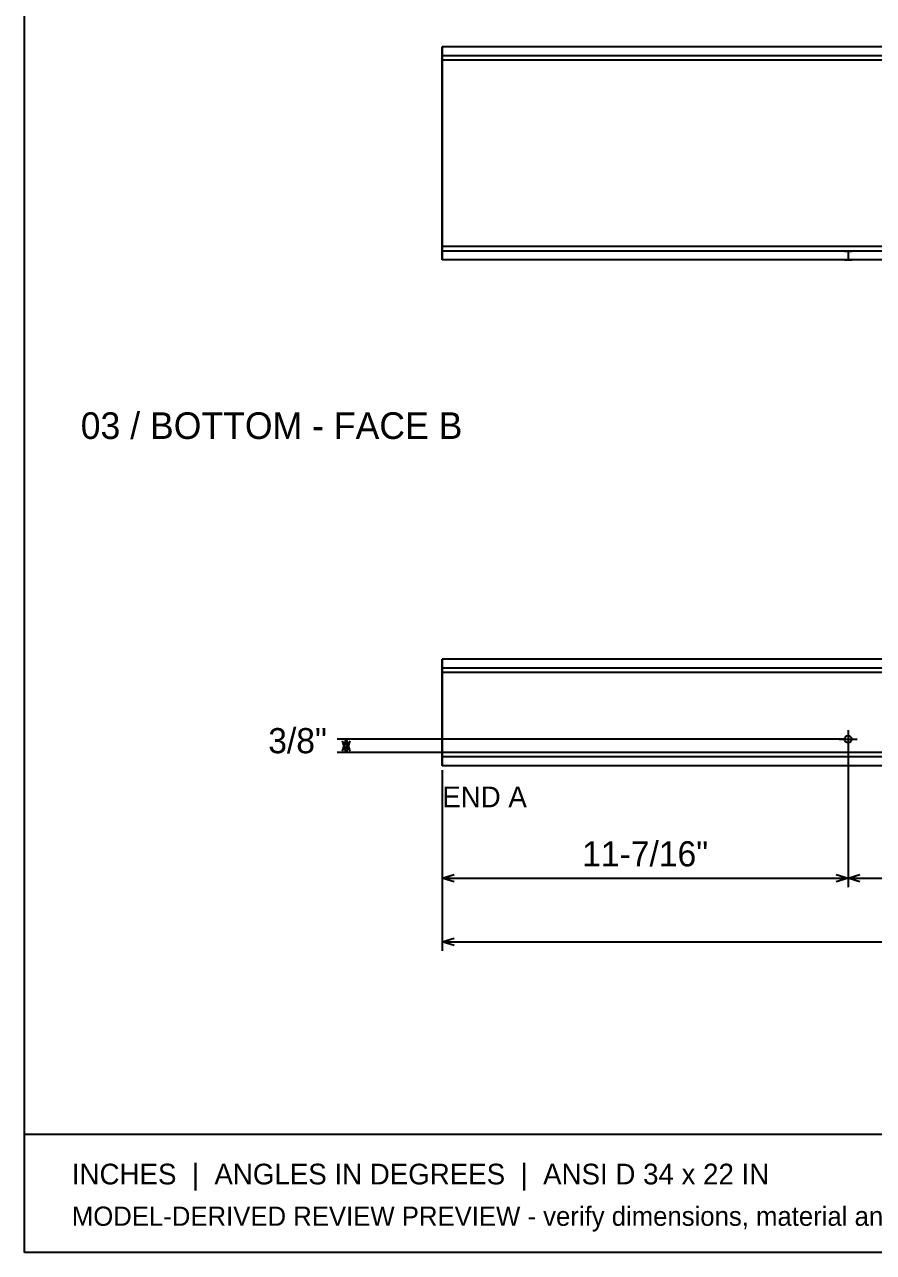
# Model space of a CAD drawing. Header units: inches. Extents: x 1.4 to 100.6, y 1.4 to 64.6.
# Drawn here: x 1.42 to 25.34, y 1.42 to 36.01 of the extents above; entities that cross this region are included whole.
import ezdxf
from ezdxf.enums import TextEntityAlignment as Align

# ---------------------------------------------------------------- set-up
doc = ezdxf.new("R2010")
doc.units = ezdxf.units.IN
doc.header["$MEASUREMENT"] = 0

msp = doc.modelspace()

# ---------------------------------------------------------------- linework, layer by layer
at = {"layer": 'ANNOTATION'}
for p, q in [((24.625, 16.125), (24.625, 15.625)), ((24.5, 15.875), (10.229, 15.875)), ((10.375, 15.542), (10.479, 15.875)), ((10.479, 15.5), (10.375, 15.833)), ((10.479, 15.875), (10.479, 15.5)), ((10.479, 15.875), (10.583, 15.542)), ((10.583, 15.833), (10.479, 15.5)), ((24.375, 15.875), (24.875, 15.875)), ((24.625, 15.75), (24.625, 11.708)), ((24.625, 15.75), (24.625, 11.708)), ((41.125, 15.5), (10.229, 15.5)), ((13.187, 15), (13.187, 11.708)), ((13.187, 15), (13.187, 9.917)), ((13.187, 11.958), (13.521, 12.062)), ((13.187, 11.958), (24.625, 11.958)), ((13.521, 11.854), (13.187, 11.958)), ((24.292, 12.062), (24.625, 11.958)), ((24.625, 11.958), (24.292, 11.854)), ((24.625, 11.958), (24.958, 12.062)), ((24.625, 11.958), (38.625, 11.958)), ((24.958, 11.854), (24.625, 11.958)), ((13.187, 10.167), (13.521, 10.271)), ((13.187, 10.167), (43.875, 10.167)), ((13.521, 10.062), (13.187, 10.167))]:
    msp.add_line(p, q, dxfattribs=at)
at = {"layer": 'OUTLINE'}
for p, q in [((1.417, 1.417), (1.417, 64.583)), ((13.187, 35.374), (13.187, 35.375)), ((13.187, 35.375), (13.187, 35.375)), ((13.187, 35.375), (13.187, 35.375)), ((69.312, 35.375), (13.187, 35.375)), ((69.312, 35.375), (13.187, 35.375)), ((13.187, 35.375), (13.187, 35.375)), ((13.187, 35.375), (13.187, 35.375)), ((13.187, 35.375), (13.187, 35.374)), ((13.187, 35.373), (13.187, 35.374)), ((13.187, 35.374), (13.187, 35.373)), ((13.187, 35.372), (13.187, 35.373)), ((13.187, 35.373), (13.187, 35.372)), ((13.187, 35.371), (13.187, 35.372)), ((13.187, 35.372), (13.187, 35.371)), ((13.187, 35.369), (13.187, 35.371)), ((13.187, 35.371), (13.187, 35.369)), ((13.187, 35.368), (13.187, 35.369)), ((13.187, 35.369), (13.187, 35.368)), ((13.187, 35.366), (13.187, 35.368)), ((13.187, 35.368), (13.187, 35.366)), ((13.187, 35.364), (13.187, 35.366)), ((13.187, 35.366), (13.187, 35.364)), ((13.187, 35.361), (13.187, 35.364)), ((13.187, 35.364), (13.187, 35.361)), ((13.187, 35.359), (13.187, 35.361)), ((13.187, 35.361), (13.187, 35.359)), ((13.187, 35.356), (13.187, 35.359)), ((13.187, 35.359), (13.187, 35.356)), ((13.187, 35.353), (13.187, 35.356)), ((13.187, 35.356), (13.187, 35.353)), ((13.187, 35.35), (13.187, 35.353)), ((13.187, 35.353), (13.187, 35.35)), ((13.187, 35.346), (13.187, 35.35)), ((13.187, 35.35), (13.187, 35.346)), ((13.187, 35.343), (13.187, 35.346)), ((13.187, 35.346), (13.187, 35.343)), ((13.187, 35.339), (13.187, 35.343)), ((13.187, 35.343), (13.187, 35.339)), ((13.187, 35.335), (13.187, 35.339)), ((13.187, 35.339), (13.187, 35.335)), ((13.187, 35.331), (13.187, 35.335)), ((13.187, 35.335), (13.187, 35.331)), ((13.187, 35.326), (13.187, 35.331)), ((13.187, 35.331), (13.187, 35.326)), ((13.187, 35.322), (13.187, 35.326)), ((13.187, 35.326), (13.187, 35.322)), ((13.187, 35.317), (13.187, 35.322)), ((13.187, 35.322), (13.187, 35.317)), ((13.187, 35.312), (13.187, 35.317)), ((13.187, 35.317), (13.187, 35.312)), ((13.187, 35.307), (13.187, 35.312)), ((13.187, 35.312), (13.187, 35.307)), ((13.187, 35.301), (13.187, 35.307)), ((13.187, 35.307), (13.187, 35.301)), ((13.187, 35.296), (13.187, 35.301)), ((13.187, 35.301), (13.187, 35.296)), ((13.187, 35.29), (13.187, 35.296)), ((13.187, 35.296), (13.187, 35.29)), ((13.187, 35.284), (13.187, 35.29)), ((13.187, 35.29), (13.187, 35.284)), ((13.187, 35.278), (13.187, 35.284)), ((13.187, 35.284), (13.187, 35.278)), ((13.187, 35.272), (13.187, 35.278)), ((13.187, 35.278), (13.187, 35.272)), ((13.187, 35.265), (13.187, 35.272)), ((13.187, 35.272), (13.187, 35.265)), ((13.187, 35.259), (13.187, 35.265)), ((13.187, 35.265), (13.187, 35.259)), ((13.187, 35.252), (13.187, 35.259)), ((13.187, 35.259), (13.187, 35.252)), ((13.187, 35.245), (13.187, 35.252)), ((13.187, 35.252), (13.187, 35.245)), ((13.187, 35.238), (13.187, 35.245)), ((13.187, 35.245), (13.187, 35.238)), ((13.187, 35.231), (13.187, 35.238)), ((13.187, 35.238), (13.187, 35.231)), ((13.187, 35.223), (13.187, 35.231)), ((13.187, 35.231), (13.187, 35.223)), ((13.187, 35.216), (13.187, 35.223)), ((13.187, 35.223), (13.187, 35.216)), ((13.187, 35.208), (13.187, 35.216)), ((13.187, 35.216), (13.187, 35.208)), ((13.187, 35.201), (13.187, 35.208)), ((13.187, 35.208), (13.187, 35.201)), ((13.187, 35.193), (13.187, 35.201)), ((13.187, 35.201), (13.187, 35.193)), ((13.187, 35.185), (13.187, 35.193)), ((13.187, 35.193), (13.187, 35.185)), ((13.187, 35.177), (13.187, 35.185)), ((13.187, 35.185), (13.187, 35.177)), ((13.187, 35.169), (13.187, 35.177)), ((13.187, 35.177), (13.187, 35.169)), ((13.187, 35.16), (13.187, 35.169)), ((13.187, 35.169), (13.187, 35.16)), ((13.187, 35.152), (13.187, 35.16)), ((13.187, 35.16), (13.187, 35.152)), ((13.187, 35.144), (13.187, 35.152)), ((13.187, 35.152), (13.187, 35.144)), ((13.187, 35.135), (13.187, 35.144)), ((13.187, 35.144), (13.187, 35.135)), ((13.187, 35.126), (13.187, 35.135)), ((13.187, 35.135), (13.187, 35.126)), ((13.187, 35.118), (13.187, 35.126)), ((13.187, 35.126), (13.187, 35.118)), ((69.312, 35.125), (13.187, 35.125)), ((13.187, 35.125), (13.187, 35.125)), ((13.187, 35.125), (13.187, 35.125)), ((13.187, 35.125), (13.187, 35.125)), ((13.187, 35.125), (13.187, 35.124)), ((13.187, 35.124), (13.187, 35.125)), ((13.187, 35.125), (13.187, 35.125)), ((13.187, 35.125), (13.187, 35.125)), ((13.187, 35.125), (13.187, 35.125)), ((69.312, 35.125), (13.187, 35.125)), ((13.187, 35.124), (13.187, 35.124)), ((13.187, 35.124), (13.187, 35.124)), ((13.187, 35.124), (13.187, 35.123)), ((13.187, 35.123), (13.187, 35.124)), ((13.187, 35.124), (13.187, 35.124)), ((13.187, 35.124), (13.187, 35.124)), ((13.187, 35.123), (13.187, 35.123)), ((13.187, 35.123), (13.187, 35.122)), ((13.187, 35.122), (13.187, 35.123)), ((13.187, 35.123), (13.187, 35.123)), ((13.187, 35.122), (13.187, 35.121)), ((13.187, 35.121), (13.187, 35.122)), ((13.187, 35.121), (13.187, 35.12)), ((13.187, 35.12), (13.187, 35.121)), ((13.187, 35.12), (13.187, 35.12)), ((13.187, 35.12), (13.187, 35.119)), ((13.187, 35.119), (13.187, 35.12)), ((13.187, 35.12), (13.187, 35.12)), ((13.187, 35.119), (13.187, 35.118)), ((13.187, 35.118), (13.187, 35.119)), ((13.187, 35.118), (13.187, 35.117)), ((13.187, 35.109), (13.187, 35.118)), ((13.187, 35.117), (13.187, 35.118)), ((13.187, 35.118), (13.187, 35.109)), ((13.187, 35.117), (13.187, 35.115)), ((13.187, 35.115), (13.187, 35.117)), ((13.187, 35.115), (13.187, 35.114)), ((13.187, 35.114), (13.187, 35.115)), ((13.187, 35.114), (13.187, 35.113)), ((13.187, 35.113), (13.187, 35.114)), ((13.187, 35.113), (13.187, 35.112)), ((13.187, 35.112), (13.187, 35.113)), ((13.187, 35.112), (13.187, 35.11)), ((13.187, 35.11), (13.187, 35.112)), ((13.187, 35.11), (13.187, 35.109)), ((13.187, 35.109), (13.187, 35.11)), ((13.187, 35.109), (13.187, 35.107)), ((13.187, 35.1), (13.187, 35.109)), ((13.187, 35.107), (13.187, 35.109)), ((13.187, 35.109), (13.187, 35.1)), ((13.187, 35.107), (13.187, 35.106)), ((13.187, 35.106), (13.187, 35.107)), ((13.187, 35.106), (13.187, 35.104)), ((13.187, 35.104), (13.187, 35.106)), ((13.187, 35.104), (13.187, 35.102)), ((13.187, 35.102), (13.187, 35.104)), ((13.187, 35.102), (13.187, 35.1)), ((13.187, 35.1), (13.187, 35.102)), ((13.187, 35.1), (13.187, 35.099)), ((13.187, 35.091), (13.187, 35.1)), ((13.187, 35.099), (13.187, 35.1)), ((13.187, 35.1), (13.187, 35.091)), ((13.187, 35.099), (13.187, 35.097)), ((13.187, 35.097), (13.187, 35.099)), ((13.187, 35.097), (13.187, 35.095)), ((13.187, 35.095), (13.187, 35.097)), ((13.187, 35.095), (13.187, 35.093)), ((13.187, 35.093), (13.187, 35.095)), ((13.187, 35.093), (13.187, 35.091)), ((13.187, 35.091), (13.187, 35.093)), ((13.187, 35.091), (13.187, 35.088)), ((13.187, 35.082), (13.187, 35.091)), ((13.187, 35.088), (13.187, 35.091)), ((13.187, 35.091), (13.187, 35.082)), ((13.187, 35.088), (13.187, 35.086)), ((13.187, 35.086), (13.187, 35.088)), ((13.187, 35.086), (13.187, 35.084)), ((13.187, 35.084), (13.187, 35.086)), ((13.187, 35.084), (13.187, 35.082)), ((13.187, 35.082), (13.187, 35.084)), ((13.187, 35.082), (13.187, 35.079)), ((13.187, 35.073), (13.187, 35.082)), ((13.187, 35.079), (13.187, 35.082)), ((13.187, 35.082), (13.187, 35.073)), ((13.187, 35.079), (13.187, 35.077)), ((13.187, 35.077), (13.187, 35.079)), ((13.187, 35.077), (13.187, 35.074)), ((13.187, 35.074), (13.187, 35.077)), ((13.187, 35.074), (13.187, 35.072)), ((13.187, 35.072), (13.187, 35.074)), ((13.187, 35.064), (13.187, 35.073)), ((13.187, 35.073), (13.187, 35.064)), ((13.187, 35.072), (13.187, 35.069)), ((13.187, 35.069), (13.187, 35.072)), ((13.187, 35.069), (13.187, 35.067)), ((13.187, 35.067), (13.187, 35.069)), ((13.187, 35.067), (13.187, 35.064)), ((13.187, 35.064), (13.187, 35.067)), ((13.187, 35.064), (13.187, 35.062)), ((13.187, 35.055), (13.187, 35.064)), ((13.187, 35.062), (13.187, 35.064)), ((13.187, 35.064), (13.187, 35.055)), ((13.187, 35.062), (13.187, 35.059)), ((13.187, 35.059), (13.187, 35.062)), ((13.187, 35.059), (13.187, 35.056)), ((13.187, 35.056), (13.187, 35.059)), ((13.187, 35.056), (13.187, 35.053)), ((13.187, 35.053), (13.187, 35.056)), ((13.187, 35.046), (13.187, 35.055)), ((13.187, 35.055), (13.187, 35.046)), ((13.187, 35.053), (13.187, 35.051)), ((13.187, 35.051), (13.187, 35.053)), ((13.187, 35.051), (13.187, 35.048)), ((13.187, 35.048), (13.187, 35.051)), ((13.187, 35.048), (13.187, 35.045)), ((13.187, 35.045), (13.187, 35.048)), ((13.187, 35.037), (13.187, 35.046)), ((13.187, 35.046), (13.187, 35.037)), ((13.187, 35.045), (13.187, 35.042)), ((13.187, 35.042), (13.187, 35.045)), ((13.187, 35.042), (13.187, 35.039)), ((13.187, 35.039), (13.187, 35.042)), ((13.187, 35.039), (13.187, 35.036)), ((13.187, 35.036), (13.187, 35.039)), ((13.187, 35.028), (13.187, 35.037)), ((13.187, 35.037), (13.187, 35.028)), ((13.187, 35.036), (13.187, 35.033)), ((13.187, 35.033), (13.187, 35.036)), ((13.187, 35.033), (13.187, 35.03)), ((13.187, 35.03), (13.187, 35.033)), ((13.187, 35.03), (13.187, 35.027)), ((13.187, 35.027), (13.187, 35.03)), ((13.187, 35.018), (13.187, 35.028)), ((13.187, 35.028), (13.187, 35.018)), ((13.187, 35.027), (13.187, 35.024)), ((13.187, 35.024), (13.187, 35.027)), ((13.187, 35.024), (13.187, 35.021)), ((13.187, 35.021), (13.187, 35.024)), ((13.187, 35.021), (13.187, 35.018)), ((13.187, 35.018), (13.187, 35.021)), ((13.187, 35.018), (13.187, 35.015)), ((13.187, 35.009), (13.187, 35.018)), ((13.187, 35.015), (13.187, 35.018)), ((13.187, 35.018), (13.187, 35.009)), ((13.187, 35.015), (13.187, 35.012)), ((13.187, 35.012), (13.187, 35.015)), ((13.187, 35.012), (13.187, 35.009)), ((13.187, 35.009), (13.187, 35.012)), ((13.187, 35.009), (13.187, 35.006)), ((13.187, 35), (13.187, 35.009)), ((13.187, 35.006), (13.187, 35.009)), ((13.187, 35.009), (13.187, 35)), ((13.187, 35.006), (13.187, 35.003)), ((13.187, 35.003), (13.187, 35.006)), ((13.187, 35.003), (13.187, 35)), ((13.187, 35), (13.187, 35.003)), ((69.312, 35), (13.187, 35)), ((13.187, 29.75), (13.187, 35)), ((69.312, 35), (13.187, 35)), ((13.187, 35), (13.187, 29.75)), ((69.312, 35), (13.187, 35)), ((13.187, 35), (13.187, 29.75)), ((13.187, 29.75), (13.187, 35)), ((69.312, 35), (13.187, 35)), ((13.187, 29.75), (13.187, 29.741)), ((69.312, 29.75), (13.187, 29.75)), ((69.312, 29.75), (13.187, 29.75)), ((13.187, 29.75), (13.187, 29.747)), ((69.312, 29.75), (13.187, 29.75)), ((13.187, 29.741), (13.187, 29.75)), ((13.187, 29.747), (13.187, 29.75)), ((69.312, 29.75), (13.187, 29.75)), ((13.187, 29.747), (13.187, 29.744)), ((13.187, 29.744), (13.187, 29.747)), ((13.187, 29.744), (13.187, 29.741)), ((13.187, 29.741), (13.187, 29.744)), ((13.187, 29.741), (13.187, 29.732)), ((13.187, 29.741), (13.187, 29.738)), ((13.187, 29.732), (13.187, 29.741)), ((13.187, 29.738), (13.187, 29.741)), ((13.187, 29.738), (13.187, 29.735)), ((13.187, 29.735), (13.187, 29.738)), ((13.187, 29.735), (13.187, 29.732)), ((13.187, 29.732), (13.187, 29.735)), ((13.187, 29.732), (13.187, 29.722)), ((13.187, 29.732), (13.187, 29.729)), ((13.187, 29.722), (13.187, 29.732)), ((13.187, 29.729), (13.187, 29.732)), ((13.187, 29.729), (13.187, 29.726)), ((13.187, 29.726), (13.187, 29.729)), ((13.187, 29.726), (13.187, 29.723)), ((13.187, 29.723), (13.187, 29.726)), ((13.187, 29.723), (13.187, 29.72)), ((13.187, 29.72), (13.187, 29.723)), ((13.187, 29.722), (13.187, 29.713)), ((13.187, 29.713), (13.187, 29.722)), ((13.187, 29.72), (13.187, 29.717)), ((13.187, 29.717), (13.187, 29.72)), ((13.187, 29.717), (13.187, 29.714)), ((13.187, 29.714), (13.187, 29.717)), ((13.187, 29.714), (13.187, 29.711)), ((13.187, 29.711), (13.187, 29.714)), ((13.187, 29.713), (13.187, 29.704)), ((13.187, 29.704), (13.187, 29.713)), ((13.187, 29.711), (13.187, 29.708)), ((13.187, 29.708), (13.187, 29.711)), ((13.187, 29.708), (13.187, 29.705)), ((13.187, 29.705), (13.187, 29.708)), ((13.187, 29.705), (13.187, 29.702)), ((13.187, 29.702), (13.187, 29.705)), ((13.187, 29.704), (13.187, 29.695)), ((13.187, 29.695), (13.187, 29.704)), ((13.187, 29.702), (13.187, 29.699)), ((13.187, 29.699), (13.187, 29.702)), ((13.187, 29.699), (13.187, 29.697)), ((13.187, 29.697), (13.187, 29.699)), ((13.187, 29.697), (13.187, 29.694)), ((13.187, 29.694), (13.187, 29.697)), ((13.187, 29.695), (13.187, 29.686)), ((13.187, 29.686), (13.187, 29.695)), ((13.187, 29.694), (13.187, 29.691)), ((13.187, 29.691), (13.187, 29.694)), ((13.187, 29.691), (13.187, 29.688)), ((13.187, 29.688), (13.187, 29.691)), ((13.187, 29.688), (13.187, 29.686)), ((13.187, 29.686), (13.187, 29.688)), ((13.187, 29.686), (13.187, 29.677)), ((13.187, 29.686), (13.187, 29.683)), ((13.187, 29.677), (13.187, 29.686)), ((13.187, 29.683), (13.187, 29.686)), ((13.187, 29.683), (13.187, 29.681)), ((13.187, 29.681), (13.187, 29.683)), ((13.187, 29.681), (13.187, 29.678)), ((13.187, 29.678), (13.187, 29.681)), ((13.187, 29.678), (13.187, 29.676)), ((13.187, 29.676), (13.187, 29.678)), ((13.187, 29.677), (13.187, 29.668)), ((13.187, 29.668), (13.187, 29.677)), ((13.187, 29.676), (13.187, 29.673)), ((13.187, 29.673), (13.187, 29.676)), ((13.187, 29.673), (13.187, 29.671)), ((13.187, 29.671), (13.187, 29.673)), ((13.187, 29.671), (13.187, 29.668)), ((13.187, 29.668), (13.187, 29.671)), ((13.187, 29.668), (13.187, 29.659)), ((13.187, 29.668), (13.187, 29.666)), ((13.187, 29.659), (13.187, 29.668)), ((13.187, 29.666), (13.187, 29.668)), ((13.187, 29.666), (13.187, 29.664)), ((13.187, 29.664), (13.187, 29.666)), ((13.187, 29.664), (13.187, 29.662)), ((13.187, 29.662), (13.187, 29.664)), ((13.187, 29.662), (13.187, 29.659)), ((13.187, 29.659), (13.187, 29.662)), ((13.187, 29.659), (13.187, 29.65)), ((13.187, 29.659), (13.187, 29.657)), ((13.187, 29.65), (13.187, 29.659)), ((13.187, 29.657), (13.187, 29.659)), ((13.187, 29.657), (13.187, 29.655)), ((13.187, 29.655), (13.187, 29.657)), ((13.187, 29.655), (13.187, 29.653)), ((13.187, 29.653), (13.187, 29.655)), ((13.187, 29.653), (13.187, 29.651)), ((13.187, 29.651), (13.187, 29.653)), ((13.187, 29.651), (13.187, 29.65)), ((13.187, 29.65), (13.187, 29.651)), ((13.187, 29.65), (13.187, 29.641)), ((13.187, 29.65), (13.187, 29.648)), ((13.187, 29.641), (13.187, 29.65)), ((13.187, 29.648), (13.187, 29.65)), ((13.187, 29.648), (13.187, 29.646)), ((13.187, 29.646), (13.187, 29.648)), ((13.187, 29.646), (13.187, 29.644)), ((13.187, 29.644), (13.187, 29.646)), ((13.187, 29.644), (13.187, 29.643)), ((13.187, 29.643), (13.187, 29.644)), ((13.187, 29.643), (13.187, 29.641)), ((13.187, 29.641), (13.187, 29.643)), ((13.187, 29.641), (13.187, 29.632)), ((13.187, 29.641), (13.187, 29.64)), ((13.187, 29.632), (13.187, 29.641)), ((13.187, 29.64), (13.187, 29.641)), ((13.187, 29.64), (13.187, 29.638)), ((13.187, 29.638), (13.187, 29.64)), ((13.187, 29.638), (13.187, 29.637)), ((13.187, 29.637), (13.187, 29.638)), ((13.187, 29.637), (13.187, 29.636)), ((13.187, 29.636), (13.187, 29.637)), ((13.187, 29.636), (13.187, 29.635)), ((13.187, 29.635), (13.187, 29.636)), ((13.187, 29.635), (13.187, 29.633)), ((13.187, 29.633), (13.187, 29.635)), ((13.187, 29.633), (13.187, 29.632)), ((13.187, 29.632), (13.187, 29.633)), ((13.187, 29.632), (13.187, 29.624)), ((13.187, 29.632), (13.187, 29.631)), ((13.187, 29.624), (13.187, 29.632)), ((13.187, 29.631), (13.187, 29.632)), ((13.187, 29.631), (13.187, 29.63)), ((13.187, 29.63), (13.187, 29.631)), ((13.187, 29.63), (13.187, 29.63)), ((13.187, 29.63), (13.187, 29.629)), ((13.187, 29.629), (13.187, 29.63)), ((13.187, 29.63), (13.187, 29.63)), ((13.187, 29.629), (13.187, 29.628)), ((13.187, 29.628), (13.187, 29.629)), ((13.187, 29.628), (13.187, 29.627)), ((13.187, 29.627), (13.187, 29.628)), ((13.187, 29.627), (13.187, 29.627)), ((13.187, 29.627), (13.187, 29.626)), ((13.187, 29.626), (13.187, 29.627)), ((13.187, 29.627), (13.187, 29.627)), ((13.187, 29.626), (13.187, 29.626)), ((13.187, 29.626), (13.187, 29.626)), ((13.187, 29.626), (13.187, 29.625)), ((13.187, 29.625), (13.187, 29.626)), ((13.187, 29.626), (13.187, 29.626)), ((13.187, 29.626), (13.187, 29.626)), ((13.187, 29.625), (13.187, 29.625)), ((13.187, 29.625), (13.187, 29.625)), ((13.187, 29.625), (13.187, 29.625)), ((69.312, 29.625), (13.187, 29.625)), ((69.312, 29.625), (13.187, 29.625)), ((13.187, 29.625), (13.187, 29.625)), ((13.187, 29.625), (13.187, 29.625)), ((13.187, 29.625), (13.187, 29.625)), ((13.187, 29.624), (13.187, 29.615)), ((13.187, 29.615), (13.187, 29.624)), ((13.187, 29.615), (13.187, 29.606)), ((13.187, 29.606), (13.187, 29.615)), ((13.187, 29.606), (13.187, 29.598)), ((13.187, 29.598), (13.187, 29.606)), ((13.187, 29.598), (13.187, 29.59)), ((13.187, 29.59), (13.187, 29.598)), ((13.187, 29.59), (13.187, 29.581)), ((13.187, 29.581), (13.187, 29.59)), ((13.187, 29.581), (13.187, 29.573)), ((13.187, 29.573), (13.187, 29.581)), ((13.187, 29.573), (13.187, 29.565)), ((13.187, 29.565), (13.187, 29.573)), ((13.187, 29.565), (13.187, 29.557)), ((13.187, 29.557), (13.187, 29.565)), ((13.187, 29.557), (13.187, 29.549)), ((13.187, 29.549), (13.187, 29.557)), ((13.187, 29.549), (13.187, 29.542)), ((13.187, 29.542), (13.187, 29.549)), ((13.187, 29.542), (13.187, 29.534)), ((13.187, 29.534), (13.187, 29.542)), ((13.187, 29.534), (13.187, 29.527)), ((13.187, 29.527), (13.187, 29.534)), ((13.187, 29.527), (13.187, 29.519)), ((13.187, 29.519), (13.187, 29.527)), ((13.187, 29.519), (13.187, 29.512)), ((13.187, 29.512), (13.187, 29.519)), ((13.187, 29.512), (13.187, 29.505)), ((13.187, 29.505), (13.187, 29.512)), ((13.187, 29.505), (13.187, 29.498)), ((13.187, 29.498), (13.187, 29.505)), ((13.187, 29.498), (13.187, 29.491)), ((13.187, 29.491), (13.187, 29.498)), ((13.187, 29.491), (13.187, 29.485)), ((13.187, 29.485), (13.187, 29.491)), ((13.187, 29.485), (13.187, 29.478)), ((13.187, 29.478), (13.187, 29.485)), ((13.187, 29.478), (13.187, 29.472)), ((13.187, 29.472), (13.187, 29.478)), ((13.187, 29.472), (13.187, 29.466)), ((13.187, 29.466), (13.187, 29.472)), ((13.187, 29.466), (13.187, 29.46)), ((13.187, 29.46), (13.187, 29.466)), ((13.187, 29.46), (13.187, 29.454)), ((13.187, 29.454), (13.187, 29.46)), ((13.187, 29.454), (13.187, 29.449)), ((13.187, 29.449), (13.187, 29.454)), ((13.187, 29.449), (13.187, 29.443)), ((13.187, 29.443), (13.187, 29.449)), ((13.187, 29.443), (13.187, 29.438)), ((13.187, 29.438), (13.187, 29.443)), ((13.187, 29.438), (13.187, 29.433)), ((13.187, 29.433), (13.187, 29.438)), ((13.187, 29.433), (13.187, 29.428)), ((13.187, 29.428), (13.187, 29.433)), ((13.187, 29.428), (13.187, 29.424)), ((13.187, 29.424), (13.187, 29.428)), ((13.187, 29.424), (13.187, 29.419)), ((13.187, 29.419), (13.187, 29.424)), ((13.187, 29.419), (13.187, 29.415)), ((13.187, 29.415), (13.187, 29.419)), ((13.187, 29.415), (13.187, 29.411)), ((13.187, 29.411), (13.187, 29.415)), ((13.187, 29.411), (13.187, 29.407)), ((13.187, 29.407), (13.187, 29.411)), ((13.187, 29.407), (13.187, 29.404)), ((13.187, 29.404), (13.187, 29.407)), ((13.187, 29.404), (13.187, 29.4)), ((13.187, 29.4), (13.187, 29.404)), ((24.526, 29.625), (24.525, 29.625)), ((24.525, 29.625), (24.525, 29.625)), ((24.525, 29.625), (24.525, 29.625)), ((24.525, 29.625), (24.525, 29.625)), ((24.525, 29.625), (24.525, 29.625)), ((24.525, 29.625), (24.526, 29.625)), ((24.528, 29.625), (24.526, 29.625)), ((24.526, 29.625), (24.526, 29.625)), ((24.526, 29.625), (24.526, 29.625)), ((24.526, 29.625), (24.528, 29.625)), ((24.529, 29.625), (24.528, 29.625)), ((24.528, 29.625), (24.529, 29.625)), ((24.53, 29.625), (24.529, 29.625)), ((24.529, 29.625), (24.53, 29.625)), ((24.532, 29.625), (24.53, 29.625)), ((24.53, 29.625), (24.532, 29.625)), ((24.534, 29.625), (24.532, 29.625)), ((24.532, 29.625), (24.534, 29.625)), ((24.536, 29.625), (24.534, 29.625)), ((24.534, 29.625), (24.536, 29.625)), ((24.539, 29.625), (24.536, 29.625)), ((24.536, 29.625), (24.539, 29.625)), ((24.541, 29.625), (24.539, 29.625)), ((24.539, 29.625), (24.541, 29.625)), ((24.544, 29.625), (24.541, 29.625)), ((24.541, 29.625), (24.544, 29.625)), ((24.547, 29.625), (24.544, 29.625)), ((24.544, 29.625), (24.547, 29.625)), ((24.551, 29.625), (24.547, 29.625)), ((24.547, 29.625), (24.551, 29.625)), ((24.554, 29.625), (24.551, 29.625)), ((24.551, 29.625), (24.554, 29.625)), ((24.558, 29.625), (24.554, 29.625)), ((24.554, 29.625), (24.558, 29.625)), ((24.561, 29.625), (24.558, 29.625)), ((24.558, 29.625), (24.561, 29.625)), ((24.565, 29.625), (24.561, 29.625)), ((24.561, 29.625), (24.565, 29.625)), ((24.569, 29.625), (24.565, 29.625)), ((24.565, 29.625), (24.569, 29.625)), ((24.573, 29.625), (24.569, 29.625)), ((24.569, 29.625), (24.573, 29.625)), ((24.578, 29.625), (24.573, 29.625)), ((24.573, 29.625), (24.578, 29.625)), ((24.582, 29.625), (24.578, 29.625)), ((24.578, 29.625), (24.582, 29.625)), ((24.587, 29.625), (24.582, 29.625)), ((24.582, 29.625), (24.587, 29.625)), ((24.591, 29.625), (24.587, 29.625)), ((24.587, 29.625), (24.591, 29.625)), ((24.596, 29.625), (24.591, 29.625)), ((24.591, 29.625), (24.596, 29.625)), ((24.601, 29.625), (24.596, 29.625)), ((24.596, 29.625), (24.601, 29.625)), ((24.605, 29.625), (24.601, 29.625)), ((24.601, 29.625), (24.605, 29.625)), ((24.61, 29.625), (24.605, 29.625)), ((24.605, 29.625), (24.61, 29.625)), ((24.615, 29.625), (24.61, 29.625)), ((24.61, 29.625), (24.615, 29.625)), ((24.62, 29.625), (24.615, 29.625)), ((24.615, 29.625), (24.62, 29.625)), ((24.625, 29.625), (24.62, 29.625)), ((24.62, 29.625), (24.625, 29.625)), ((24.625, 29.625), (24.625, 29.375)), ((24.625, 29.625), (24.625, 29.375)), ((24.625, 29.625), (24.63, 29.625)), ((24.63, 29.625), (24.625, 29.625)), ((24.63, 29.625), (24.635, 29.625)), ((24.635, 29.625), (24.63, 29.625)), ((24.635, 29.625), (24.64, 29.625)), ((24.64, 29.625), (24.635, 29.625)), ((24.64, 29.625), (24.645, 29.625)), ((24.645, 29.625), (24.64, 29.625)), ((24.645, 29.625), (24.649, 29.625)), ((24.649, 29.625), (24.645, 29.625)), ((24.649, 29.625), (24.654, 29.625)), ((24.654, 29.625), (24.649, 29.625)), ((24.654, 29.625), (24.659, 29.625)), ((24.659, 29.625), (24.654, 29.625)), ((24.659, 29.625), (24.663, 29.625)), ((24.663, 29.625), (24.659, 29.625)), ((24.663, 29.625), (24.668, 29.625)), ((24.668, 29.625), (24.663, 29.625)), ((24.668, 29.625), (24.672, 29.625)), ((24.672, 29.625), (24.668, 29.625)), ((24.672, 29.625), (24.677, 29.625)), ((24.677, 29.625), (24.672, 29.625)), ((24.677, 29.625), (24.681, 29.625)), ((24.681, 29.625), (24.677, 29.625)), ((24.681, 29.625), (24.685, 29.625)), ((24.685, 29.625), (24.681, 29.625)), ((24.685, 29.625), (24.689, 29.625)), ((24.689, 29.625), (24.685, 29.625)), ((24.689, 29.625), (24.692, 29.625)), ((24.692, 29.625), (24.689, 29.625)), ((24.692, 29.625), (24.696, 29.625)), ((24.696, 29.625), (24.692, 29.625)), ((24.696, 29.625), (24.699, 29.625)), ((24.699, 29.625), (24.696, 29.625)), ((24.699, 29.625), (24.703, 29.625)), ((24.703, 29.625), (24.699, 29.625)), ((24.703, 29.625), (24.706, 29.625)), ((24.706, 29.625), (24.703, 29.625)), ((24.706, 29.625), (24.709, 29.625)), ((24.709, 29.625), (24.706, 29.625)), ((24.709, 29.625), (24.711, 29.625)), ((24.711, 29.625), (24.709, 29.625)), ((24.711, 29.625), (24.714, 29.625)), ((24.714, 29.625), (24.711, 29.625)), ((24.714, 29.625), (24.716, 29.625)), ((24.716, 29.625), (24.714, 29.625)), ((24.716, 29.625), (24.718, 29.625)), ((24.718, 29.625), (24.716, 29.625)), ((24.718, 29.625), (24.72, 29.625)), ((24.72, 29.625), (24.718, 29.625)), ((24.72, 29.625), (24.721, 29.625)), ((24.721, 29.625), (24.72, 29.625)), ((24.721, 29.625), (24.722, 29.625)), ((24.722, 29.625), (24.721, 29.625)), ((24.722, 29.625), (24.724, 29.625)), ((24.724, 29.625), (24.722, 29.625)), ((24.724, 29.625), (24.724, 29.625)), ((24.724, 29.625), (24.725, 29.625)), ((24.725, 29.625), (24.724, 29.625)), ((24.724, 29.625), (24.724, 29.625)), ((24.725, 29.625), (24.725, 29.625)), ((24.725, 29.625), (24.726, 29.625)), ((24.726, 29.625), (24.725, 29.625)), ((24.725, 29.625), (24.725, 29.625)), ((13.187, 29.4), (13.187, 29.397)), ((13.187, 29.397), (13.187, 29.4)), ((13.187, 29.397), (13.187, 29.394)), ((13.187, 29.394), (13.187, 29.397)), ((13.187, 29.394), (13.187, 29.391)), ((13.187, 29.391), (13.187, 29.394)), ((13.187, 29.391), (13.187, 29.389)), ((13.187, 29.389), (13.187, 29.391)), ((13.187, 29.389), (13.187, 29.386)), ((13.187, 29.386), (13.187, 29.389)), ((13.187, 29.386), (13.187, 29.384)), ((13.187, 29.384), (13.187, 29.386)), ((13.187, 29.384), (13.187, 29.382)), ((13.187, 29.382), (13.187, 29.384)), ((13.187, 29.382), (13.187, 29.381)), ((13.187, 29.381), (13.187, 29.382)), ((13.187, 29.381), (13.187, 29.379)), ((13.187, 29.379), (13.187, 29.381)), ((13.187, 29.379), (13.187, 29.378)), ((13.187, 29.378), (13.187, 29.379)), ((13.187, 29.378), (13.187, 29.377)), ((13.187, 29.377), (13.187, 29.378)), ((13.187, 29.377), (13.187, 29.376)), ((13.187, 29.376), (13.187, 29.377)), ((13.187, 29.376), (13.187, 29.375)), ((13.187, 29.375), (13.187, 29.376)), ((69.312, 29.375), (13.187, 29.375)), ((13.187, 29.375), (13.187, 29.375)), ((13.187, 29.375), (13.187, 29.375)), ((69.312, 29.375), (13.187, 29.375)), ((13.187, 29.375), (13.187, 29.375)), ((13.187, 29.375), (13.187, 29.375)), ((24.526, 29.375), (24.525, 29.375)), ((24.525, 29.375), (24.525, 29.375)), ((24.525, 29.375), (24.525, 29.375)), ((24.525, 29.375), (24.525, 29.375)), ((24.525, 29.375), (24.525, 29.375)), ((24.525, 29.375), (24.526, 29.375)), ((24.528, 29.375), (24.526, 29.375)), ((24.526, 29.375), (24.526, 29.375)), ((24.526, 29.375), (24.526, 29.375)), ((24.526, 29.375), (24.528, 29.375)), ((24.529, 29.375), (24.528, 29.375)), ((24.528, 29.375), (24.529, 29.375)), ((24.53, 29.375), (24.529, 29.375)), ((24.529, 29.375), (24.53, 29.375)), ((24.532, 29.375), (24.53, 29.375)), ((24.53, 29.375), (24.532, 29.375)), ((24.534, 29.375), (24.532, 29.375)), ((24.532, 29.375), (24.534, 29.375)), ((24.536, 29.375), (24.534, 29.375)), ((24.534, 29.375), (24.536, 29.375)), ((24.539, 29.375), (24.536, 29.375)), ((24.536, 29.375), (24.539, 29.375)), ((24.541, 29.375), (24.539, 29.375)), ((24.539, 29.375), (24.541, 29.375)), ((24.544, 29.375), (24.541, 29.375)), ((24.541, 29.375), (24.544, 29.375)), ((24.547, 29.375), (24.544, 29.375)), ((24.544, 29.375), (24.547, 29.375)), ((24.551, 29.375), (24.547, 29.375)), ((24.547, 29.375), (24.551, 29.375)), ((24.554, 29.375), (24.551, 29.375)), ((24.551, 29.375), (24.554, 29.375)), ((24.558, 29.375), (24.554, 29.375)), ((24.554, 29.375), (24.558, 29.375)), ((24.561, 29.375), (24.558, 29.375)), ((24.558, 29.375), (24.561, 29.375)), ((24.565, 29.375), (24.561, 29.375)), ((24.561, 29.375), (24.565, 29.375)), ((24.569, 29.375), (24.565, 29.375)), ((24.565, 29.375), (24.569, 29.375)), ((24.573, 29.375), (24.569, 29.375)), ((24.569, 29.375), (24.573, 29.375)), ((24.578, 29.375), (24.573, 29.375)), ((24.573, 29.375), (24.578, 29.375)), ((24.582, 29.375), (24.578, 29.375)), ((24.578, 29.375), (24.582, 29.375)), ((24.587, 29.375), (24.582, 29.375)), ((24.582, 29.375), (24.587, 29.375)), ((24.591, 29.375), (24.587, 29.375)), ((24.587, 29.375), (24.591, 29.375)), ((24.596, 29.375), (24.591, 29.375)), ((24.591, 29.375), (24.596, 29.375)), ((24.601, 29.375), (24.596, 29.375)), ((24.596, 29.375), (24.601, 29.375)), ((24.605, 29.375), (24.601, 29.375)), ((24.601, 29.375), (24.605, 29.375)), ((24.61, 29.375), (24.605, 29.375)), ((24.605, 29.375), (24.61, 29.375)), ((24.615, 29.375), (24.61, 29.375)), ((24.61, 29.375), (24.615, 29.375)), ((24.62, 29.375), (24.615, 29.375)), ((24.615, 29.375), (24.62, 29.375)), ((24.625, 29.375), (24.62, 29.375)), ((24.62, 29.375), (24.625, 29.375)), ((24.625, 29.375), (24.63, 29.375)), ((24.63, 29.375), (24.625, 29.375)), ((24.63, 29.375), (24.635, 29.375)), ((24.635, 29.375), (24.63, 29.375)), ((24.635, 29.375), (24.64, 29.375)), ((24.64, 29.375), (24.635, 29.375)), ((24.64, 29.375), (24.645, 29.375)), ((24.645, 29.375), (24.64, 29.375)), ((24.645, 29.375), (24.649, 29.375)), ((24.649, 29.375), (24.645, 29.375)), ((24.649, 29.375), (24.654, 29.375)), ((24.654, 29.375), (24.649, 29.375)), ((24.654, 29.375), (24.659, 29.375)), ((24.659, 29.375), (24.654, 29.375)), ((24.659, 29.375), (24.663, 29.375)), ((24.663, 29.375), (24.659, 29.375)), ((24.663, 29.375), (24.668, 29.375)), ((24.668, 29.375), (24.663, 29.375)), ((24.668, 29.375), (24.672, 29.375)), ((24.672, 29.375), (24.668, 29.375)), ((24.672, 29.375), (24.677, 29.375)), ((24.677, 29.375), (24.672, 29.375)), ((24.677, 29.375), (24.681, 29.375)), ((24.681, 29.375), (24.677, 29.375)), ((24.681, 29.375), (24.685, 29.375)), ((24.685, 29.375), (24.681, 29.375)), ((24.685, 29.375), (24.689, 29.375)), ((24.689, 29.375), (24.685, 29.375)), ((24.689, 29.375), (24.692, 29.375)), ((24.692, 29.375), (24.689, 29.375)), ((24.692, 29.375), (24.696, 29.375)), ((24.696, 29.375), (24.692, 29.375)), ((24.696, 29.375), (24.699, 29.375)), ((24.699, 29.375), (24.696, 29.375)), ((24.699, 29.375), (24.703, 29.375)), ((24.703, 29.375), (24.699, 29.375)), ((24.703, 29.375), (24.706, 29.375)), ((24.706, 29.375), (24.703, 29.375)), ((24.706, 29.375), (24.709, 29.375)), ((24.709, 29.375), (24.706, 29.375)), ((24.709, 29.375), (24.711, 29.375)), ((24.711, 29.375), (24.709, 29.375)), ((24.711, 29.375), (24.714, 29.375)), ((24.714, 29.375), (24.711, 29.375)), ((24.714, 29.375), (24.716, 29.375)), ((24.716, 29.375), (24.714, 29.375)), ((24.716, 29.375), (24.718, 29.375)), ((24.718, 29.375), (24.716, 29.375)), ((24.718, 29.375), (24.72, 29.375)), ((24.72, 29.375), (24.718, 29.375)), ((24.72, 29.375), (24.721, 29.375)), ((24.721, 29.375), (24.72, 29.375)), ((24.721, 29.375), (24.722, 29.375)), ((24.722, 29.375), (24.721, 29.375)), ((24.722, 29.375), (24.724, 29.375)), ((24.724, 29.375), (24.722, 29.375)), ((24.724, 29.375), (24.724, 29.375)), ((24.724, 29.375), (24.725, 29.375)), ((24.725, 29.375), (24.724, 29.375)), ((24.724, 29.375), (24.724, 29.375)), ((24.725, 29.375), (24.725, 29.375)), ((24.725, 29.375), (24.726, 29.375)), ((24.726, 29.375), (24.725, 29.375)), ((24.725, 29.375), (24.725, 29.375)), ((13.187, 18.125), (13.187, 18.125)), ((13.187, 18.125), (13.187, 18.125)), ((13.187, 18.125), (13.187, 18.124)), ((13.187, 18.124), (13.187, 18.125)), ((13.187, 18.125), (13.187, 18.125)), ((13.187, 18.125), (13.187, 18.125)), ((69.312, 18.125), (13.187, 18.125)), ((69.312, 18.125), (13.187, 18.125)), ((13.187, 18.124), (13.187, 18.123)), ((13.187, 18.123), (13.187, 18.124)), ((13.187, 18.123), (13.187, 18.122)), ((13.187, 18.122), (13.187, 18.123)), ((13.187, 18.122), (13.187, 18.121)), ((13.187, 18.121), (13.187, 18.122)), ((13.187, 18.121), (13.187, 18.119)), ((13.187, 18.119), (13.187, 18.121)), ((13.187, 18.119), (13.187, 18.118)), ((13.187, 18.118), (13.187, 18.119)), ((13.187, 18.118), (13.187, 18.116)), ((13.187, 18.116), (13.187, 18.118)), ((13.187, 18.116), (13.187, 18.114)), ((13.187, 18.114), (13.187, 18.116)), ((13.187, 18.114), (13.187, 18.111)), ((13.187, 18.111), (13.187, 18.114)), ((13.187, 18.111), (13.187, 18.109)), ((13.187, 18.109), (13.187, 18.111)), ((13.187, 18.109), (13.187, 18.106)), ((13.187, 18.106), (13.187, 18.109)), ((13.187, 18.106), (13.187, 18.103)), ((13.187, 18.103), (13.187, 18.106)), ((13.187, 18.103), (13.187, 18.1)), ((13.187, 18.1), (13.187, 18.103)), ((13.187, 18.1), (13.187, 18.096)), ((13.187, 18.096), (13.187, 18.1)), ((13.187, 18.096), (13.187, 18.093)), ((13.187, 18.093), (13.187, 18.096)), ((13.187, 18.093), (13.187, 18.089)), ((13.187, 18.089), (13.187, 18.093)), ((13.187, 18.089), (13.187, 18.085)), ((13.187, 18.085), (13.187, 18.089)), ((13.187, 18.085), (13.187, 18.081)), ((13.187, 18.081), (13.187, 18.085)), ((13.187, 18.081), (13.187, 18.076)), ((13.187, 18.076), (13.187, 18.081)), ((13.187, 18.076), (13.187, 18.072)), ((13.187, 18.072), (13.187, 18.076)), ((13.187, 18.072), (13.187, 18.067)), ((13.187, 18.067), (13.187, 18.072)), ((13.187, 18.067), (13.187, 18.062)), ((13.187, 18.062), (13.187, 18.067)), ((13.187, 18.062), (13.187, 18.057)), ((13.187, 18.057), (13.187, 18.062)), ((13.187, 18.057), (13.187, 18.051)), ((13.187, 18.051), (13.187, 18.057)), ((13.187, 18.051), (13.187, 18.046)), ((13.187, 18.046), (13.187, 18.051)), ((13.187, 18.046), (13.187, 18.04)), ((13.187, 18.04), (13.187, 18.046)), ((13.187, 18.04), (13.187, 18.034)), ((13.187, 18.034), (13.187, 18.04)), ((13.187, 18.034), (13.187, 18.028)), ((13.187, 18.028), (13.187, 18.034)), ((13.187, 18.028), (13.187, 18.022)), ((13.187, 18.022), (13.187, 18.028)), ((13.187, 18.022), (13.187, 18.015)), ((13.187, 18.015), (13.187, 18.022)), ((13.187, 18.015), (13.187, 18.009)), ((13.187, 18.009), (13.187, 18.015)), ((13.187, 18.009), (13.187, 18.002)), ((13.187, 18.002), (13.187, 18.009)), ((13.187, 18.002), (13.187, 17.995)), ((13.187, 17.995), (13.187, 18.002)), ((13.187, 17.995), (13.187, 17.988)), ((13.187, 17.988), (13.187, 17.995)), ((13.187, 17.988), (13.187, 17.981)), ((13.187, 17.981), (13.187, 17.988)), ((13.187, 17.981), (13.187, 17.973)), ((13.187, 17.973), (13.187, 17.981)), ((13.187, 17.973), (13.187, 17.966)), ((13.187, 17.966), (13.187, 17.973)), ((13.187, 17.966), (13.187, 17.958)), ((13.187, 17.958), (13.187, 17.966)), ((13.187, 17.958), (13.187, 17.951)), ((13.187, 17.951), (13.187, 17.958)), ((13.187, 17.951), (13.187, 17.943)), ((13.187, 17.943), (13.187, 17.951)), ((13.187, 17.943), (13.187, 17.935)), ((13.187, 17.935), (13.187, 17.943)), ((13.187, 17.935), (13.187, 17.927)), ((13.187, 17.927), (13.187, 17.935)), ((13.187, 17.927), (13.187, 17.919)), ((13.187, 17.919), (13.187, 17.927)), ((13.187, 17.919), (13.187, 17.91)), ((13.187, 17.91), (13.187, 17.919)), ((13.187, 17.91), (13.187, 17.902)), ((13.187, 17.902), (13.187, 17.91)), ((13.187, 17.902), (13.187, 17.894)), ((13.187, 17.894), (13.187, 17.902)), ((13.187, 17.894), (13.187, 17.885)), ((13.187, 17.885), (13.187, 17.894)), ((13.187, 17.885), (13.187, 17.876)), ((13.187, 17.876), (13.187, 17.885)), ((13.187, 17.876), (13.187, 17.868)), ((13.187, 17.868), (13.187, 17.876)), ((69.312, 17.875), (13.187, 17.875)), ((69.312, 17.875), (13.187, 17.875)), ((13.187, 17.874), (13.187, 17.875)), ((13.187, 17.875), (13.187, 17.875)), ((13.187, 17.875), (13.187, 17.875)), ((13.187, 17.875), (13.187, 17.875)), ((13.187, 17.875), (13.187, 17.875)), ((13.187, 17.875), (13.187, 17.875)), ((13.187, 17.875), (13.187, 17.875)), ((13.187, 17.875), (13.187, 17.874)), ((13.187, 17.873), (13.187, 17.874)), ((13.187, 17.874), (13.187, 17.874)), ((13.187, 17.874), (13.187, 17.874)), ((13.187, 17.874), (13.187, 17.874)), ((13.187, 17.874), (13.187, 17.874)), ((13.187, 17.874), (13.187, 17.873)), ((13.187, 17.872), (13.187, 17.873)), ((13.187, 17.873), (13.187, 17.873)), ((13.187, 17.873), (13.187, 17.873)), ((13.187, 17.873), (13.187, 17.872)), ((13.187, 17.871), (13.187, 17.872)), ((13.187, 17.872), (13.187, 17.871)), ((13.187, 17.87), (13.187, 17.871)), ((13.187, 17.871), (13.187, 17.87)), ((13.187, 17.869), (13.187, 17.87)), ((13.187, 17.87), (13.187, 17.87)), ((13.187, 17.87), (13.187, 17.87)), ((13.187, 17.87), (13.187, 17.869)), ((13.187, 17.868), (13.187, 17.869)), ((13.187, 17.869), (13.187, 17.868)), ((13.187, 17.868), (13.187, 17.859)), ((13.187, 17.859), (13.187, 17.868)), ((13.187, 17.867), (13.187, 17.868)), ((13.187, 17.868), (13.187, 17.867)), ((13.187, 17.865), (13.187, 17.867)), ((13.187, 17.867), (13.187, 17.865)), ((13.187, 17.864), (13.187, 17.865)), ((13.187, 17.865), (13.187, 17.864)), ((13.187, 17.863), (13.187, 17.864)), ((13.187, 17.864), (13.187, 17.863)), ((13.187, 17.862), (13.187, 17.863)), ((13.187, 17.863), (13.187, 17.862)), ((13.187, 17.86), (13.187, 17.862)), ((13.187, 17.862), (13.187, 17.86)), ((13.187, 17.859), (13.187, 17.86)), ((13.187, 17.86), (13.187, 17.859)), ((13.187, 17.859), (13.187, 17.85)), ((13.187, 17.85), (13.187, 17.859)), ((13.187, 17.857), (13.187, 17.859)), ((13.187, 17.859), (13.187, 17.857)), ((13.187, 17.856), (13.187, 17.857)), ((13.187, 17.857), (13.187, 17.856)), ((13.187, 17.854), (13.187, 17.856)), ((13.187, 17.856), (13.187, 17.854)), ((13.187, 17.852), (13.187, 17.854)), ((13.187, 17.854), (13.187, 17.852)), ((13.187, 17.85), (13.187, 17.852)), ((13.187, 17.852), (13.187, 17.85)), ((13.187, 17.85), (13.187, 17.841)), ((13.187, 17.841), (13.187, 17.85)), ((13.187, 17.849), (13.187, 17.85)), ((13.187, 17.85), (13.187, 17.849)), ((13.187, 17.847), (13.187, 17.849)), ((13.187, 17.849), (13.187, 17.847)), ((13.187, 17.845), (13.187, 17.847)), ((13.187, 17.847), (13.187, 17.845)), ((13.187, 17.843), (13.187, 17.845)), ((13.187, 17.845), (13.187, 17.843)), ((13.187, 17.841), (13.187, 17.843)), ((13.187, 17.843), (13.187, 17.841)), ((13.187, 17.841), (13.187, 17.832)), ((13.187, 17.832), (13.187, 17.841)), ((13.187, 17.838), (13.187, 17.841)), ((13.187, 17.841), (13.187, 17.838)), ((13.187, 17.836), (13.187, 17.838)), ((13.187, 17.838), (13.187, 17.836)), ((13.187, 17.834), (13.187, 17.836)), ((13.187, 17.836), (13.187, 17.834)), ((13.187, 17.832), (13.187, 17.834)), ((13.187, 17.834), (13.187, 17.832)), ((13.187, 17.832), (13.187, 17.823)), ((13.187, 17.823), (13.187, 17.832)), ((13.187, 17.829), (13.187, 17.832)), ((13.187, 17.832), (13.187, 17.829)), ((13.187, 17.827), (13.187, 17.829)), ((13.187, 17.829), (13.187, 17.827)), ((13.187, 17.824), (13.187, 17.827)), ((13.187, 17.827), (13.187, 17.824)), ((13.187, 17.822), (13.187, 17.824)), ((13.187, 17.824), (13.187, 17.822)), ((13.187, 17.823), (13.187, 17.814)), ((13.187, 17.814), (13.187, 17.823)), ((13.187, 17.819), (13.187, 17.822)), ((13.187, 17.822), (13.187, 17.819)), ((13.187, 17.817), (13.187, 17.819)), ((13.187, 17.819), (13.187, 17.817)), ((13.187, 17.814), (13.187, 17.817)), ((13.187, 17.817), (13.187, 17.814)), ((13.187, 17.814), (13.187, 17.805)), ((13.187, 17.805), (13.187, 17.814)), ((13.187, 17.812), (13.187, 17.814)), ((13.187, 17.814), (13.187, 17.812)), ((13.187, 17.809), (13.187, 17.812)), ((13.187, 17.812), (13.187, 17.809)), ((13.187, 17.806), (13.187, 17.809)), ((13.187, 17.809), (13.187, 17.806)), ((13.187, 17.803), (13.187, 17.806)), ((13.187, 17.806), (13.187, 17.803)), ((13.187, 17.805), (13.187, 17.796)), ((13.187, 17.796), (13.187, 17.805)), ((13.187, 17.801), (13.187, 17.803)), ((13.187, 17.803), (13.187, 17.801)), ((13.187, 17.798), (13.187, 17.801)), ((13.187, 17.801), (13.187, 17.798)), ((13.187, 17.795), (13.187, 17.798)), ((13.187, 17.798), (13.187, 17.795)), ((13.187, 17.796), (13.187, 17.787)), ((13.187, 17.787), (13.187, 17.796)), ((13.187, 17.792), (13.187, 17.795)), ((13.187, 17.795), (13.187, 17.792)), ((13.187, 17.789), (13.187, 17.792)), ((13.187, 17.792), (13.187, 17.789)), ((13.187, 17.786), (13.187, 17.789)), ((13.187, 17.789), (13.187, 17.786)), ((13.187, 17.787), (13.187, 17.778)), ((13.187, 17.778), (13.187, 17.787)), ((13.187, 17.783), (13.187, 17.786)), ((13.187, 17.786), (13.187, 17.783)), ((13.187, 17.78), (13.187, 17.783)), ((13.187, 17.783), (13.187, 17.78)), ((13.187, 17.777), (13.187, 17.78)), ((13.187, 17.78), (13.187, 17.777)), ((13.187, 17.778), (13.187, 17.768)), ((13.187, 17.768), (13.187, 17.778)), ((13.187, 17.774), (13.187, 17.777)), ((13.187, 17.777), (13.187, 17.774)), ((13.187, 17.771), (13.187, 17.774)), ((13.187, 17.774), (13.187, 17.771)), ((13.187, 17.768), (13.187, 17.771)), ((13.187, 17.771), (13.187, 17.768)), ((13.187, 17.768), (13.187, 17.759)), ((13.187, 17.759), (13.187, 17.768)), ((13.187, 17.765), (13.187, 17.768)), ((13.187, 17.768), (13.187, 17.765)), ((13.187, 17.762), (13.187, 17.765)), ((13.187, 17.765), (13.187, 17.762)), ((13.187, 17.759), (13.187, 17.762)), ((13.187, 17.762), (13.187, 17.759)), ((13.187, 17.759), (13.187, 17.75)), ((13.187, 17.75), (13.187, 17.759)), ((13.187, 17.756), (13.187, 17.759)), ((13.187, 17.759), (13.187, 17.756)), ((13.187, 17.753), (13.187, 17.756)), ((13.187, 17.756), (13.187, 17.753)), ((13.187, 17.75), (13.187, 17.753)), ((13.187, 17.753), (13.187, 17.75)), ((69.312, 17.75), (13.187, 17.75)), ((69.312, 17.75), (13.187, 17.75)), ((13.187, 17.75), (13.187, 15.5)), ((13.187, 17.75), (13.187, 15.5)), ((69.312, 17.75), (13.187, 17.75)), ((13.187, 15.5), (13.187, 17.75)), ((69.312, 17.75), (13.187, 17.75)), ((13.187, 15.5), (13.187, 17.75)), ((13.187, 15.491), (13.187, 15.5)), ((13.187, 15.497), (13.187, 15.5)), ((69.312, 15.5), (13.187, 15.5)), ((13.187, 15.5), (13.187, 15.497)), ((69.312, 15.5), (13.187, 15.5)), ((69.312, 15.5), (13.187, 15.5)), ((69.312, 15.5), (13.187, 15.5)), ((13.187, 15.5), (13.187, 15.491)), ((13.187, 15.494), (13.187, 15.497)), ((13.187, 15.497), (13.187, 15.494)), ((13.187, 15.491), (13.187, 15.494)), ((13.187, 15.494), (13.187, 15.491)), ((13.187, 15.482), (13.187, 15.491)), ((13.187, 15.488), (13.187, 15.491)), ((13.187, 15.491), (13.187, 15.488)), ((13.187, 15.491), (13.187, 15.482)), ((13.187, 15.485), (13.187, 15.488)), ((13.187, 15.488), (13.187, 15.485)), ((13.187, 15.482), (13.187, 15.485)), ((13.187, 15.485), (13.187, 15.482)), ((13.187, 15.472), (13.187, 15.482)), ((13.187, 15.479), (13.187, 15.482)), ((13.187, 15.482), (13.187, 15.479)), ((13.187, 15.482), (13.187, 15.472)), ((13.187, 15.476), (13.187, 15.479)), ((13.187, 15.479), (13.187, 15.476)), ((13.187, 15.473), (13.187, 15.476)), ((13.187, 15.476), (13.187, 15.473)), ((13.187, 15.47), (13.187, 15.473)), ((13.187, 15.473), (13.187, 15.47)), ((13.187, 15.463), (13.187, 15.472)), ((13.187, 15.472), (13.187, 15.463)), ((13.187, 15.467), (13.187, 15.47)), ((13.187, 15.47), (13.187, 15.467)), ((13.187, 15.464), (13.187, 15.467)), ((13.187, 15.467), (13.187, 15.464)), ((13.187, 15.461), (13.187, 15.464)), ((13.187, 15.464), (13.187, 15.461)), ((13.187, 15.454), (13.187, 15.463)), ((13.187, 15.463), (13.187, 15.454)), ((13.187, 15.458), (13.187, 15.461)), ((13.187, 15.461), (13.187, 15.458)), ((13.187, 15.455), (13.187, 15.458)), ((13.187, 15.458), (13.187, 15.455)), ((13.187, 15.452), (13.187, 15.455)), ((13.187, 15.455), (13.187, 15.452)), ((13.187, 15.445), (13.187, 15.454)), ((13.187, 15.454), (13.187, 15.445)), ((13.187, 15.449), (13.187, 15.452)), ((13.187, 15.452), (13.187, 15.449)), ((13.187, 15.447), (13.187, 15.449)), ((13.187, 15.449), (13.187, 15.447)), ((13.187, 15.444), (13.187, 15.447)), ((13.187, 15.447), (13.187, 15.444)), ((13.187, 15.436), (13.187, 15.445)), ((13.187, 15.445), (13.187, 15.436)), ((13.187, 15.441), (13.187, 15.444)), ((13.187, 15.444), (13.187, 15.441)), ((13.187, 15.438), (13.187, 15.441)), ((13.187, 15.441), (13.187, 15.438)), ((13.187, 15.436), (13.187, 15.438)), ((13.187, 15.438), (13.187, 15.436)), ((13.187, 15.427), (13.187, 15.436)), ((13.187, 15.433), (13.187, 15.436)), ((13.187, 15.436), (13.187, 15.433)), ((13.187, 15.436), (13.187, 15.427)), ((13.187, 15.431), (13.187, 15.433)), ((13.187, 15.433), (13.187, 15.431)), ((13.187, 15.428), (13.187, 15.431)), ((13.187, 15.431), (13.187, 15.428)), ((13.187, 15.426), (13.187, 15.428)), ((13.187, 15.428), (13.187, 15.426)), ((13.187, 15.418), (13.187, 15.427)), ((13.187, 15.427), (13.187, 15.418)), ((13.187, 15.423), (13.187, 15.426)), ((13.187, 15.426), (13.187, 15.423)), ((13.187, 15.421), (13.187, 15.423)), ((13.187, 15.423), (13.187, 15.421)), ((13.187, 15.418), (13.187, 15.421)), ((13.187, 15.421), (13.187, 15.418)), ((13.187, 15.409), (13.187, 15.418)), ((13.187, 15.416), (13.187, 15.418)), ((13.187, 15.418), (13.187, 15.416)), ((13.187, 15.418), (13.187, 15.409)), ((13.187, 15.414), (13.187, 15.416)), ((13.187, 15.416), (13.187, 15.414)), ((13.187, 15.412), (13.187, 15.414)), ((13.187, 15.414), (13.187, 15.412)), ((13.187, 15.409), (13.187, 15.412)), ((13.187, 15.412), (13.187, 15.409)), ((13.187, 15.4), (13.187, 15.409)), ((13.187, 15.407), (13.187, 15.409)), ((13.187, 15.409), (13.187, 15.407)), ((13.187, 15.409), (13.187, 15.4)), ((13.187, 15.405), (13.187, 15.407)), ((13.187, 15.407), (13.187, 15.405)), ((13.187, 15.403), (13.187, 15.405)), ((13.187, 15.405), (13.187, 15.403)), ((13.187, 15.401), (13.187, 15.403)), ((13.187, 15.403), (13.187, 15.401)), ((13.187, 15.4), (13.187, 15.401)), ((13.187, 15.401), (13.187, 15.4)), ((13.187, 15.391), (13.187, 15.4)), ((13.187, 15.398), (13.187, 15.4)), ((13.187, 15.4), (13.187, 15.398)), ((13.187, 15.4), (13.187, 15.391)), ((13.187, 15.396), (13.187, 15.398)), ((13.187, 15.398), (13.187, 15.396)), ((13.187, 15.394), (13.187, 15.396)), ((13.187, 15.396), (13.187, 15.394)), ((13.187, 15.393), (13.187, 15.394)), ((13.187, 15.394), (13.187, 15.393)), ((13.187, 15.391), (13.187, 15.393)), ((13.187, 15.393), (13.187, 15.391)), ((13.187, 15.382), (13.187, 15.391)), ((13.187, 15.39), (13.187, 15.391)), ((13.187, 15.391), (13.187, 15.39)), ((13.187, 15.391), (13.187, 15.382)), ((13.187, 15.388), (13.187, 15.39)), ((13.187, 15.39), (13.187, 15.388)), ((13.187, 15.387), (13.187, 15.388)), ((13.187, 15.388), (13.187, 15.387)), ((13.187, 15.386), (13.187, 15.387)), ((13.187, 15.387), (13.187, 15.386)), ((13.187, 15.385), (13.187, 15.386)), ((13.187, 15.386), (13.187, 15.385)), ((13.187, 15.383), (13.187, 15.385)), ((13.187, 15.385), (13.187, 15.383)), ((13.187, 15.382), (13.187, 15.383)), ((13.187, 15.383), (13.187, 15.382)), ((13.187, 15.374), (13.187, 15.382)), ((13.187, 15.381), (13.187, 15.382)), ((13.187, 15.382), (13.187, 15.381)), ((13.187, 15.382), (13.187, 15.374)), ((13.187, 15.38), (13.187, 15.381)), ((13.187, 15.381), (13.187, 15.38)), ((13.187, 15.379), (13.187, 15.38)), ((13.187, 15.38), (13.187, 15.38)), ((13.187, 15.38), (13.187, 15.38)), ((13.187, 15.38), (13.187, 15.379)), ((13.187, 15.378), (13.187, 15.379)), ((13.187, 15.379), (13.187, 15.378)), ((13.187, 15.377), (13.187, 15.378)), ((13.187, 15.378), (13.187, 15.377)), ((13.187, 15.376), (13.187, 15.377)), ((13.187, 15.377), (13.187, 15.377)), ((13.187, 15.377), (13.187, 15.377)), ((13.187, 15.377), (13.187, 15.376)), ((13.187, 15.375), (13.187, 15.376)), ((13.187, 15.376), (13.187, 15.376)), ((13.187, 15.376), (13.187, 15.376)), ((13.187, 15.376), (13.187, 15.376)), ((13.187, 15.376), (13.187, 15.376)), ((13.187, 15.376), (13.187, 15.375)), ((69.312, 15.375), (13.187, 15.375)), ((13.187, 15.375), (13.187, 15.375)), ((13.187, 15.375), (13.187, 15.375)), ((13.187, 15.375), (13.187, 15.375)), ((13.187, 15.375), (13.187, 15.375)), ((13.187, 15.375), (13.187, 15.375)), ((13.187, 15.375), (13.187, 15.375)), ((69.312, 15.375), (13.187, 15.375)), ((13.187, 15.365), (13.187, 15.374)), ((13.187, 15.374), (13.187, 15.365)), ((13.187, 15.356), (13.187, 15.365)), ((13.187, 15.365), (13.187, 15.356)), ((13.187, 15.348), (13.187, 15.356)), ((13.187, 15.356), (13.187, 15.348)), ((13.187, 15.34), (13.187, 15.348)), ((13.187, 15.348), (13.187, 15.34)), ((13.187, 15.331), (13.187, 15.34)), ((13.187, 15.34), (13.187, 15.331)), ((13.187, 15.323), (13.187, 15.331)), ((13.187, 15.331), (13.187, 15.323)), ((13.187, 15.315), (13.187, 15.323)), ((13.187, 15.323), (13.187, 15.315)), ((13.187, 15.307), (13.187, 15.315)), ((13.187, 15.315), (13.187, 15.307)), ((13.187, 15.299), (13.187, 15.307)), ((13.187, 15.307), (13.187, 15.299)), ((13.187, 15.292), (13.187, 15.299)), ((13.187, 15.299), (13.187, 15.292)), ((13.187, 15.284), (13.187, 15.292)), ((13.187, 15.292), (13.187, 15.284)), ((13.187, 15.277), (13.187, 15.284)), ((13.187, 15.284), (13.187, 15.277)), ((13.187, 15.269), (13.187, 15.277)), ((13.187, 15.277), (13.187, 15.269)), ((13.187, 15.262), (13.187, 15.269)), ((13.187, 15.269), (13.187, 15.262)), ((13.187, 15.255), (13.187, 15.262)), ((13.187, 15.262), (13.187, 15.255)), ((13.187, 15.248), (13.187, 15.255)), ((13.187, 15.255), (13.187, 15.248)), ((13.187, 15.241), (13.187, 15.248)), ((13.187, 15.248), (13.187, 15.241)), ((13.187, 15.235), (13.187, 15.241)), ((13.187, 15.241), (13.187, 15.235)), ((13.187, 15.228), (13.187, 15.235)), ((13.187, 15.235), (13.187, 15.228)), ((13.187, 15.222), (13.187, 15.228)), ((13.187, 15.228), (13.187, 15.222)), ((13.187, 15.216), (13.187, 15.222)), ((13.187, 15.222), (13.187, 15.216)), ((13.187, 15.21), (13.187, 15.216)), ((13.187, 15.216), (13.187, 15.21)), ((13.187, 15.204), (13.187, 15.21)), ((13.187, 15.21), (13.187, 15.204)), ((13.187, 15.199), (13.187, 15.204)), ((13.187, 15.204), (13.187, 15.199)), ((13.187, 15.193), (13.187, 15.199)), ((13.187, 15.199), (13.187, 15.193)), ((13.187, 15.188), (13.187, 15.193)), ((13.187, 15.193), (13.187, 15.188)), ((13.187, 15.183), (13.187, 15.188)), ((13.187, 15.188), (13.187, 15.183)), ((13.187, 15.178), (13.187, 15.183)), ((13.187, 15.183), (13.187, 15.178)), ((13.187, 15.174), (13.187, 15.178)), ((13.187, 15.178), (13.187, 15.174)), ((13.187, 15.169), (13.187, 15.174)), ((13.187, 15.174), (13.187, 15.169)), ((13.187, 15.165), (13.187, 15.169)), ((13.187, 15.169), (13.187, 15.165)), ((13.187, 15.161), (13.187, 15.165)), ((13.187, 15.165), (13.187, 15.161)), ((13.187, 15.157), (13.187, 15.161)), ((13.187, 15.161), (13.187, 15.157)), ((13.187, 15.154), (13.187, 15.157)), ((13.187, 15.157), (13.187, 15.154)), ((13.187, 15.15), (13.187, 15.154)), ((13.187, 15.154), (13.187, 15.15)), ((13.187, 15.147), (13.187, 15.15)), ((13.187, 15.15), (13.187, 15.147)), ((13.187, 15.144), (13.187, 15.147)), ((13.187, 15.147), (13.187, 15.144)), ((13.187, 15.141), (13.187, 15.144)), ((13.187, 15.144), (13.187, 15.141)), ((13.187, 15.139), (13.187, 15.141)), ((13.187, 15.141), (13.187, 15.139)), ((13.187, 15.136), (13.187, 15.139)), ((13.187, 15.139), (13.187, 15.136)), ((13.187, 15.134), (13.187, 15.136)), ((13.187, 15.136), (13.187, 15.134)), ((13.187, 15.132), (13.187, 15.134)), ((13.187, 15.134), (13.187, 15.132)), ((13.187, 15.131), (13.187, 15.132)), ((13.187, 15.132), (13.187, 15.131)), ((13.187, 15.129), (13.187, 15.131)), ((13.187, 15.131), (13.187, 15.129)), ((13.187, 15.128), (13.187, 15.129)), ((13.187, 15.129), (13.187, 15.128)), ((13.187, 15.127), (13.187, 15.128)), ((13.187, 15.128), (13.187, 15.127)), ((13.187, 15.126), (13.187, 15.127)), ((13.187, 15.127), (13.187, 15.126)), ((13.187, 15.125), (13.187, 15.126)), ((13.187, 15.126), (13.187, 15.125)), ((13.187, 15.125), (13.187, 15.125)), ((13.187, 15.125), (13.187, 15.125)), ((69.312, 15.125), (13.187, 15.125)), ((69.312, 15.125), (13.187, 15.125)), ((13.187, 15.125), (13.187, 15.125)), ((13.187, 15.125), (13.187, 15.125)), ((1.417, 4.75), (100.583, 4.75)), ((100.583, 1.417), (1.417, 1.417))]:
    msp.add_line(p, q, dxfattribs=at)
msp.add_circle((24.625, 15.875), 0.1, dxfattribs=at)

# ---------------------------------------------------------------- texts
at = {"layer": 'ANNOTATION'}
for s, height, p in [('03 / BOTTOM - FACE B', 0.75, (3, 24.333)), ('END A', 0.5833, (13.187, 13.958)), ('INCHES  |  ANGLES IN DEGREES  |  ANSI D 34 x 22 IN', 0.58333, (2.75, 3.333)), ('MODEL-DERIVED REVIEW PREVIEW - verify dimensions, material and tolerances before fabrication.', 0.54167, (2.75, 2.167))]:
    msp.add_text(s, height=height, dxfattribs=at).set_placement(p)
msp.add_text('3/8"', height=0.7083, dxfattribs=at).set_placement((9.937, 15.479), align=Align.RIGHT)
msp.add_text('11-7/16"', height=0.7083, dxfattribs=at).set_placement((18.906, 12.292), align=Align.CENTER)

doc.saveas('drawing.dxf')
